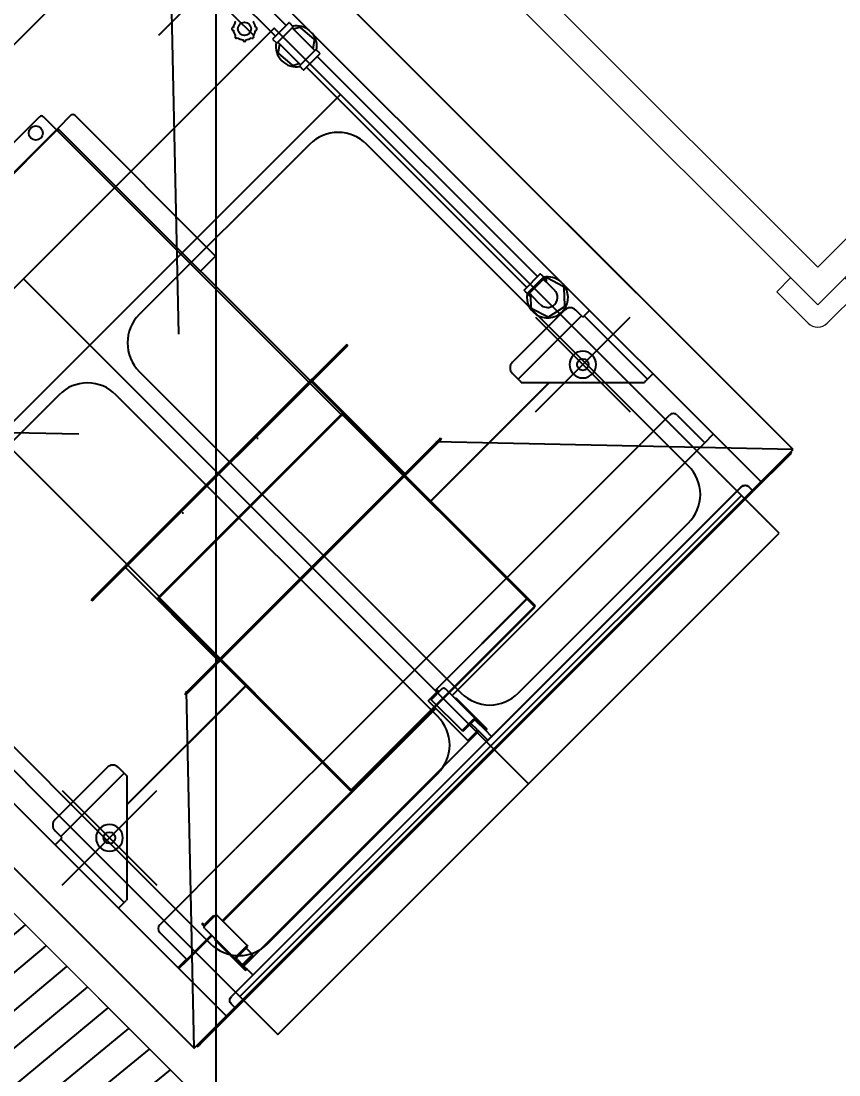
# Model space of a CAD drawing. Header units: millimetres. Extents: x 396580293 to 396624419, y 2853145456 to 2853176656.
# Drawn here: x 396594504 to 396595420, y 2853160069 to 2853161249 of the extents above; entities that cross this region are included whole.
import ezdxf

# ---------------------------------------------------------------- set-up
doc = ezdxf.new("R2010")
doc.units = ezdxf.units.MM
doc.header["$LTSCALE"] = 800
doc.header["$MEASUREMENT"] = 0
doc.linetypes.add('Grid$0$CENTER', pattern=[2, 1.25, -0.25, 0.25, -0.25])
doc.linetypes.add('STRICHPUNKT', pattern=[1, 0.5, -0.25, 0, -0.25])
for name, color, linetype, lineweight in [('17_A-FIXT_KIT_Pen_No__20', 1, 'Continuous', 0), ('260G', 2, 'Continuous', 25), ('410AB', 90, 'Continuous', 25), ('45_A-WALL_CLAD_Pen_No__100', 2, 'Continuous', 13), ('610', 4, 'STRICHPUNKT', 25)]:
    doc.layers.add(name, color=color, linetype=linetype, lineweight=lineweight)
for name, color, linetype in [('A-XREF', 7, 'Continuous'), ('BK FAB', 130, 'Continuous'), ('DIM', 55, 'Continuous'), ('FLOORING', 61, 'Continuous'), ('Grid$0$A-Grid lines', 9, 'Grid$0$CENTER')]:
    doc.layers.add(name, color=color, linetype=linetype)
doc.styles.add('ARIAL', font='arial.ttf')
doc.dimstyles.new('dim-50', dxfattribs={"dimscale": 50, "dimtxt": 2, "dimasz": 2, "dimexe": 1, "dimexo": 1, "dimgap": 1, "dimtad": 1, "dimdec": 0, "dimrnd": 5, "dimdsep": 46, "dimtxsty": 'ARIAL', "dimcen": 1, "dimdle": 1, "dimclrd": 1, "dimclre": 1, "dimclrt": 3, "dimadec": 0, "dimazin": 0, "dimtfac": 0.1, "dimtdec": 0, "dimtix": 1, "dimtmove": 1, "dimatfit": 3, "dimfxl": 1, "dimtvp": 1.5, "dimfrac": 2, "dimtolj": 1, "dimtzin": 0, "dimarcsym": 0})

# ---------------------------------------------------------------- blocks, each defined once
blk = doc.blocks.new('*D35')
at = {"layer": 'Defpoints', "color": 0, "transparency": 16777216}
for p in [(396596479.7109259, 2853164763.487658), (396596365.0799956, 2853163678.118589), (396596479.7109259, 2853163563.487659), (396596479.7109259, 2853163563.487659), (396590053.2577437, 2853157137.034474)]:
    blk.add_point(p, dxfattribs=at)
at = {"layer": 'DIM', "color": 1, "lineweight": -2, "transparency": 16777216}
blk.add_arc((396596479.7109259, 2853163563.487659), 162.1126163420246, 125.9289879321951, 189.0710120789823, dxfattribs=at)
at = {"layer": 'DIM', "color": 1, "transparency": 16777216}
for points in [[(396596379.4456835, 2853163710.611649), (396596389.7266023, 2853163678.903388), (396596479.710926, 2853163725.600275)], [(396596334.471156, 2853163545.50494), (396596304.7803221, 2853163530.353521), (396596365.0799957, 2853163448.856728)]]:
    blk.add_solid(points, dxfattribs=at)
at = {"layer": 'DIM', "color": 3, "transparency": 16777216, "insert": (396596236.5421175, 2853163664.211477), "char_height": 100, "attachment_point": 5, "rotation": 67.50000000425132, "style": 'ARIAL'}
blk.add_mtext('\\A1;135°', dxfattribs=at)
blk = doc.blocks.new('A$C285064C4')
at = {"layer": '410AB'}
for p, q in [((74.99999557541378, -4.06401777582e-05, 10027229803.09848), (74.99999557541378, 149.9999593598222, 10027229803.09848)), ((-4.4245862227e-06, 74.99995935982224, 10027229803.09848), (149.9999955754138, 74.99995935982224, 10027229803.09848))]:
    blk.add_line(p, q, dxfattribs=at)
blk.add_circle((74.99999557541378, 74.99995935982224, 10027229803.09848), 15, dxfattribs=at)

msp = doc.modelspace()

# ---------------------------------------------------------------- hatches: boundary and pattern name
at = {"layer": 'FLOORING'}
h = msp.add_hatch(dxfattribs=at)
h.set_pattern_fill('ANSI31', color=251, scale=250)
h.set_pattern_definition([(45, (0, 0), (-22.09708691207961, 22.09708691207961), [])])
h.paths.add_polyline_path([(396593972.4695406, 2853160773.403561), (396594922.36818, 2853159823.504922), (396594922.3681804, 2853159423.504921), (396594666.282554, 2853159167.419295), (396593516.3839203, 2853160317.317929)])

# ---------------------------------------------------------------- linework, layer by layer
at = {"layer": '17_A-FIXT_KIT_Pen_No__20', "linetype": 'Continuous', "flags": 128}
for points in [[(396595841.821091, 2853161376.929573), (396595232.9994286, 2853161985.751235), (396594787.5201648, 2853161540.271969), (396595396.3418263, 2853160931.450308)], [(396595232.9994291, 2853161943.324638), (396594829.9467609, 2853161540.27197), (396595396.3418263, 2853160973.876906), (396595799.3944948, 2853161376.929573)]]:
    msp.add_lwpolyline(points, close=True, dxfattribs=at)
msp.add_lwpolyline([(396595365.9360984, 2853160961.856035), (396595350.37968, 2853160946.299619), (396595385.7351778, 2853160910.944121, 0.4142135623742317), (396595406.9484752, 2853160910.94412), (396595442.303973, 2853160946.299618), (396595426.7475546, 2853160961.856037)], format="xyb", dxfattribs=at)
at = {"layer": '260G'}
for p, q in [((396594581.0842195, 2853160886.407026), (396594861.81108, 2853161167.122948)), ((396594300.357358, 2853160605.691102), (396594581.0842195, 2853160886.407026)), ((396595030.0882769, 2853160437.385472), (396595310.8151384, 2853160718.101396)), ((396594749.3614164, 2853160156.66955), (396595030.0882769, 2853160437.385472))]:
    msp.add_line(p, q, dxfattribs=at)
for points in [[(396595353.2407188, 2853160675.674161), (396594787.5663147, 2853161241.370607), (396594506.8394537, 2853160960.654684), (396595072.5138574, 2853160394.958239)], [(396595072.5138574, 2853160394.958239), (396594506.8394537, 2853160960.654684), (396594226.1125927, 2853160679.938761), (396594791.7869964, 2853160114.242315)]]:
    msp.add_lwpolyline(points, close=True, dxfattribs=at)
for points in [[(396594827.5153198, 2853161111.615735), (396594636.5927696, 2853160920.700624, 0.4142135623730951), (396594636.5915294, 2853160857.061013), (396594997.2089624, 2853160496.429529, 0.4142135623730951), (396595060.8485727, 2853160496.428289), (396595251.771123, 2853160687.343401, 0.4142135623730951), (396595251.7723627, 2853160750.983011), (396594891.1549306, 2853161111.614495, 0.4142135623730951)], [(396594546.7884588, 2853160830.899811), (396594355.8659086, 2853160639.984701, 0.4142135623730951), (396594355.8646684, 2853160576.34509), (396594716.482101, 2853160215.713606, 0.4142135623730951), (396594780.1217117, 2853160215.712366), (396594971.044262, 2853160406.627477, 0.4142135623730951), (396594971.0455017, 2853160470.267088), (396594610.4280686, 2853160830.898572, 0.4142135623730951)]]:
    msp.add_lwpolyline(points, format="xyb", close=True, dxfattribs=at)
at = {"layer": '45_A-WALL_CLAD_Pen_No__100'}
msp.add_line((396594922.36818, 2853159823.504922), (396593972.4695408, 2853160773.403561), dxfattribs=at)
msp.add_lwpolyline([(396593972.4695406, 2853160773.403561), (396594922.36818, 2853159823.504922), (396594922.3681804, 2853159423.504921), (396594666.282554, 2853159167.419295), (396593516.3839203, 2853160317.317929)], close=True, dxfattribs=at)
at = {"layer": '610'}
for p, q in [((396594698.0703211, 2853160098.710993), (396594668.6061979, 2853161469.556664)), ((396595368.7474247, 2853160769.415452), (396593997.9236398, 2853160798.857659))]:
    msp.add_line(p, q, dxfattribs=at)
at = {"layer": 'A-XREF'}
msp.add_lwpolyline([(396595368.7501516, 2853160769.412725), (396594668.6061979, 2853161469.556664), (396593997.9263673, 2853160798.854931), (396594698.0703216, 2853160098.710993)], close=True, dxfattribs=at)
at = {"layer": 'BK FAB'}
for p, q in [((396595368.7501516, 2853160769.412725), (396594668.6061979, 2853161469.556664)), ((396594633.4983463, 2853161432.539624), (396595331.7441697, 2853160734.293816)), ((396594070.935142, 2853160797.971049), (396594669.4900823, 2853161396.54789)), ((396594706.6459336, 2853161339.115001), (396594801.2214665, 2853161244.539469)), ((396594694.5225883, 2853161326.991655), (396594789.0981212, 2853161232.416124)), ((396594743.3815341, 2853161249.44167), (396594744.4498238, 2853161248.37338)), ((396594764.2178593, 2853161248.37338), (396594765.2861486, 2853161249.441671)), ((396594741.9338613, 2853161242.299311), (396594740.4230723, 2853161242.299311)), ((396594740.4230723, 2853161239.143047), (396594741.9338622, 2853161239.143047)), ((396594768.2446108, 2853161242.299312), (396594766.7338209, 2853161242.299311)), ((396594766.7338209, 2853161239.143047), (396594768.2446108, 2853161239.143047)), ((396594803.9986286, 2853161247.316632), (396594786.3209591, 2853161229.638962)), ((396594790.9171534, 2853161225.042768), (396594808.5948229, 2853161242.720437)), ((396594804.7057352, 2853161247.316631), (396594808.5948229, 2853161243.427544)), ((396594807.8877158, 2853161242.013331), (396594833.3435607, 2853161216.557487)), ((396594815.4916048, 2853161242.326472), (396594809.6224317, 2853161240.278615)), ((396594832.3239331, 2853161229.135336), (396594817.4564066, 2853161241.952902)), ((396594744.4498238, 2853161233.068977), (396594743.3815341, 2853161232.000688)), ((396594745.6133504, 2853161229.768872), (396594746.6816397, 2853161230.837161)), ((396594752.7557092, 2853161228.321199), (396594752.7557096, 2853161226.81041)), ((396594755.911974, 2853161226.81041), (396594755.911974, 2853161228.321199)), ((396594761.9860434, 2853161230.837162), (396594763.0543332, 2853161229.768872)), ((396594765.286149, 2853161232.000688), (396594764.2178598, 2853161233.068977)), ((396594786.3209596, 2853161228.931855), (396594790.2100463, 2853161225.042768)), ((396594791.6242604, 2853161225.749874), (396594817.0801043, 2853161200.294031)), ((396594831.3327274, 2853161218.56832), (396594832.9828124, 2853161227.246983)), ((396594793.6350932, 2853161223.739042), (396594791.9850078, 2853161215.060378)), ((396594834.0506668, 2853161217.264594), (396594816.3729978, 2853161199.586924)), ((396594838.6468611, 2853161213.375506), (396594834.7577739, 2853161217.264594)), ((396594792.6438875, 2853161213.172025), (396594807.5114141, 2853161200.35446)), ((396594809.4762159, 2853161199.980889), (396594815.3453884, 2853161202.028746)), ((396594820.969192, 2853161194.99073), (396594838.6468611, 2853161212.6684)), ((396594835.8696995, 2853161209.891238), (396595082.579258, 2853160963.181684)), ((396594820.262085, 2853161194.99073), (396594816.3729978, 2853161198.879817)), ((396594823.7463536, 2853161197.767892), (396595070.4559121, 2853160951.058339)), ((396594546.1114635, 2853161129.969248), (396594560.0768223, 2853161143.934607)), ((396594722.0042767, 2853160986.249797), (396594564.3194633, 2853161143.934607)), ((396594524.8982601, 2853161142.343616), (396594325.1405969, 2853160942.585949)), ((396594543.1062598, 2853161128.378257), (396594529.1409006, 2853161142.343616)), ((396594339.8130627, 2853160923.670842), (396594543.8133664, 2853161127.671151)), ((396594340.2790532, 2853160923.204852), (396594544.279357, 2853161127.205161)), ((396594543.8133664, 2853161127.671151), (396594543.1062598, 2853161128.378257)), ((396594544.1669202, 2853161128.024705), (396594543.8133664, 2853161127.671151)), ((396594543.8133664, 2853161127.671151), (396594544.279357, 2853161127.205161)), ((396594544.1669202, 2853161128.024705), (396594544.6610398, 2853161127.530585)), ((396594862.7892389, 2853160808.695286), (396594544.279357, 2853161127.205161)), ((396594545.4043569, 2853161129.262141), (396594544.5204735, 2853161128.378257)), ((396594544.5204735, 2853161128.378257), (396594545.1036816, 2853161127.795049)), ((396594545.4043569, 2853161129.262141), (396594546.1114635, 2853161129.969248)), ((396594546.995347, 2853161127.671151), (396594545.4043569, 2853161129.262141)), ((396594866.6302295, 2853160808.036276), (396594546.995347, 2853161127.671151)), ((396594705.2104912, 2853160969.456011), (396594722.0042767, 2853160986.249797)), ((396595085.1442876, 2853160965.746715), (396595067.8908825, 2853160948.493309)), ((396595086.204948, 2853160965.746713), (396595092.3214217, 2853160959.63024)), ((396595089.3619781, 2853160962.539783), (396595071.0978136, 2853160944.275618)), ((396595089.3619781, 2853160962.539783), (396595091.6600747, 2853160960.241686)), ((396595091.74265, 2853160961.214334), (396595091.1296353, 2853160960.822027)), ((396595092.1179252, 2853160957.429574), (396595101.2174172, 2853160948.330082)), ((396595092.1677785, 2853160958.415937), (396595092.3214217, 2853160958.56958)), ((396595111.1710954, 2853160952.277398), (396595093.7405629, 2853160961.305679)), ((396595067.8908825, 2853160947.432649), (396595074.0073562, 2853160941.316175)), ((396595113.1457048, 2853160930.983402), (396595112.2491589, 2853160950.592826)), ((396595074.6432953, 2853160941.103978), (396595075.185359, 2853160929.24785)), ((396595075.0680165, 2853160941.316175), (396595075.2216597, 2853160941.469818)), ((396595085.3075147, 2853160932.42018), (396595076.2080226, 2853160941.519671)), ((396594658.7889352, 2853160604.694977), (396594340.2790532, 2853160923.204852)), ((396595112.7281714, 2853160925.561935), (396595054.4558411, 2853160867.289604)), ((396595131.8200541, 2853160919.197974), (396595060.8198028, 2853160848.197721)), ((396595076.263422, 2853160927.563278), (396595093.6939554, 2853160918.534998)), ((396595095.6918683, 2853160918.626342), (396595112.2258553, 2853160929.207486)), ((396595131.1129474, 2853160919.905081), (396595125.4560933, 2853160925.561935)), ((396595131.8200541, 2853160919.197974), (396595131.1129474, 2853160919.905081)), ((396595133.2342677, 2853160917.783761), (396595131.8200541, 2853160919.197974)), ((396595133.3342676, 2853160917.783761), (396595134.7484813, 2853160919.197974)), ((396595135.4555883, 2853160919.905081), (396595134.7484813, 2853160919.197974)), ((396595205.7487345, 2853160848.197722), (396595134.7484813, 2853160919.197974)), ((396595140.7942443, 2853160925.243737), (396595135.4555883, 2853160919.905081)), ((396594869.0316677, 2853160887.193036), (396594618.9434672, 2853160637.115822)), ((396594620.0041275, 2853160636.055162), (396594870.0923281, 2853160886.132375)), ((396594869.0316677, 2853160887.193036), (396594866.9605999, 2853160885.121968)), ((396594868.0212603, 2853160884.061308), (396594866.9605999, 2853160885.121968)), ((396594868.0212603, 2853160884.061308), (396594870.0923281, 2853160886.132375)), ((396594869.0316677, 2853160887.193036), (396594870.0923281, 2853160886.132375)), ((396594830.368393, 2853160848.540752), (396594582.7429857, 2853160600.926235)), ((396594583.8036456, 2853160599.865575), (396594831.4290528, 2853160847.480092)), ((396594830.368393, 2853160848.540752), (396594830.0148392, 2853160848.187199)), ((396594831.4290528, 2853160847.480092), (396594830.368393, 2853160848.540752)), ((396594831.0754995, 2853160847.126538), (396594831.4290528, 2853160847.480092)), ((396595054.4558411, 2853160854.561681), (396595060.1126957, 2853160848.904828)), ((396595060.1126957, 2853160848.904828), (396595060.8198028, 2853160848.197721)), ((396595060.8198028, 2853160848.197721), (396595062.9411225, 2853160846.076401)), ((396595205.7487345, 2853160848.197722), (396595203.6274142, 2853160846.076402)), ((396595205.7487345, 2853160848.197722), (396595206.4558416, 2853160848.904829)), ((396595206.4558416, 2853160848.904829), (396595211.7944975, 2853160854.243485)), ((396594831.0754995, 2853160845.712325), (396594933.6059837, 2853160743.181843)), ((396594962.8802047, 2853160711.786302), (396595095.7451921, 2853160844.662187)), ((396595095.8866129, 2853160844.662187), (396594962.9509158, 2853160711.715591)), ((396595064.3553367, 2853160844.662187), (396595062.9411225, 2853160846.076401)), ((396595064.3553367, 2853160844.662187), (396595202.2132006, 2853160844.662188)), ((396595203.6274142, 2853160846.076402), (396595202.2132006, 2853160844.662188)), ((396594733.18923, 2853160135.716975), (396594034.9434066, 2853160833.962784)), ((396594658.7889352, 2853160604.694977), (396594862.7892389, 2853160808.695286)), ((396594863.4142389, 2853160808.070285), (396594659.4139352, 2853160604.069977)), ((396594863.4142389, 2853160808.070285), (396594862.7892389, 2853160808.695286)), ((396595079.0789461, 2853160593.466244), (396594864.536684, 2853160808.008501)), ((396594865.746346, 2853160807.152392), (396594866.0121932, 2853160807.418239)), ((396595079.1639166, 2853160593.734826), (396594865.746346, 2853160807.152392)), ((396594866.0121932, 2853160807.418239), (396594866.6302295, 2853160808.036276)), ((396594866.6302295, 2853160808.036276), (396595080.0478001, 2853160594.618709)), ((396595199.5210385, 2853160777.067937), (396595230.4569602, 2853160808.003859)), ((396595238.9422417, 2853160808.003859), (396595269.3217006, 2853160777.624401)), ((396594974.0370259, 2853160782.18768), (396594723.9488254, 2853160532.110467)), ((396594725.0094857, 2853160531.049806), (396594975.0976863, 2853160781.12702)), ((396594974.0370259, 2853160782.18768), (396594971.9659581, 2853160780.116612)), ((396594973.0266185, 2853160779.055952), (396594971.9659581, 2853160780.116612)), ((396594973.0266185, 2853160779.055952), (396594975.0976863, 2853160781.12702)), ((396594974.0370259, 2853160782.18768), (396594975.0976863, 2853160781.12702)), ((396594987.0058374, 2853160493.901285), (396595270.0253234, 2853160776.920778)), ((396595030.1689663, 2853160607.715861), (396595199.1674852, 2853160776.714383)), ((396595270.0253234, 2853160776.920778), (396595269.3217006, 2853160777.624401)), ((396595269.8895898, 2853160777.070654), (396595279.4284601, 2853160786.609524)), ((396595270.0330954, 2853160776.927147), (396595269.8895898, 2853160777.070654)), ((396595270.0253234, 2853160776.920778), (396595270.0260244, 2853160776.920077)), ((396595270.0260244, 2853160776.920077), (396595270.0330954, 2853160776.927147)), ((396595332.6877065, 2853160733.350279), (396595368.7501516, 2853160769.412725)), ((396595366.2752781, 2853160766.937852), (396595366.9243932, 2853160766.288736)), ((396595363.1023936, 2853160761.625455), (396595324.2185922, 2853160722.741652)), ((396594935.3737507, 2853160743.535396), (396594687.7483439, 2853160495.92088)), ((396594688.8090039, 2853160494.860219), (396594936.434411, 2853160742.474736)), ((396594935.3737507, 2853160743.535396), (396594935.0201974, 2853160743.181843)), ((396594936.434411, 2853160742.474736), (396594935.3737507, 2853160743.535396)), ((396594936.0808577, 2853160742.121183), (396594936.434411, 2853160742.474736)), ((396595331.8081817, 2853160734.229803), (396595331.7441697, 2853160734.293816)), ((396595331.8081817, 2853160734.229803), (396595332.6877065, 2853160733.350279)), ((396595310.7341504, 2853160727.726671), (396594739.7563743, 2853160156.726995)), ((396595310.821784, 2853160727.639037), (396594739.8440084, 2853160156.639361)), ((396594744.5985627, 2853160143.399526), (396595324.0616197, 2853160722.884483)), ((396595310.821784, 2853160727.639037), (396595310.7341504, 2853160727.726671)), ((396595319.1985278, 2853160727.747575), (396595319.2861615, 2853160727.659941)), ((396595319.2861615, 2853160727.659941), (396595322.6283698, 2853160724.317732)), ((396595322.6283698, 2853160724.317732), (396595324.0616197, 2853160722.884483)), ((396595323.1806221, 2853160723.779623), (396595323.1735511, 2853160723.772551)), ((396595323.3390636, 2853160723.621181), (396595323.1806221, 2853160723.779623)), ((396595324.2185922, 2853160722.741652), (396595323.3390636, 2853160723.621181)), ((396595324.0530796, 2853160722.893023), (396595324.0601506, 2853160722.900094)), ((396594960.2285542, 2853160712.670186), (396594960.0517778, 2853160712.493409)), ((396594961.8195448, 2853160710.725642), (396594961.9963212, 2853160710.902418)), ((396594962.0670323, 2853160710.831708), (396594961.8902555, 2853160710.654931)), ((396594963.6580224, 2853160708.887164), (396594963.8347993, 2853160709.063941)), ((396595083.566472, 2853160661.091479), (396594841.3829703, 2853160418.918965)), ((396594914.2143994, 2853160491.739404), (396595083.2129183, 2853160660.737926)), ((396594619.2970209, 2853160637.469376), (396594618.9434672, 2853160637.115822)), ((396594618.9434672, 2853160637.115822), (396594620.0041275, 2853160636.055162)), ((396594620.0041275, 2853160636.055162), (396594620.3576813, 2853160636.408715)), ((396594724.3023791, 2853160533.878233), (396594621.7718945, 2853160636.408716)), ((396595048.5652547, 2853160626.101254), (396594860.4633408, 2853160438.010231)), ((396595047.5045948, 2853160625.040594), (396595047.6813712, 2853160625.217371)), ((396594584.8140536, 2853160602.997303), (396594582.7429857, 2853160600.926235)), ((396594583.8036456, 2853160599.865575), (396594582.7429857, 2853160600.926235)), ((396594583.8036456, 2853160599.865575), (396594585.8747134, 2853160601.936643)), ((396594584.8140536, 2853160602.997303), (396594585.8747134, 2853160601.936643)), ((396594659.2068286, 2853160602.86287), (396594658.3229451, 2853160601.978986)), ((396594658.3229451, 2853160601.978986), (396594659.4479451, 2853160600.853986)), ((396594659.052886, 2853160603.370366), (396594874.0179815, 2853160388.405275)), ((396594659.2068286, 2853160602.86287), (396594660.3318286, 2853160601.73787)), ((396594659.4479451, 2853160600.853986), (396594660.3318286, 2853160601.73787)), ((396594659.4479451, 2853160600.853986), (396594872.8655152, 2853160387.436421)), ((396594660.3318286, 2853160601.73787), (396594873.7493987, 2853160388.320304)), ((396594860.8168945, 2853160438.363785), (396595029.815413, 2853160607.362307)), ((396595071.487915, 2853160603.178594), (396594968.5216565, 2853160500.223229)), ((396595071.5755487, 2853160603.090961), (396594968.6092901, 2853160500.135596)), ((396595070.4272552, 2853160602.117934), (396595070.6040316, 2853160602.294711)), ((396595070.5148888, 2853160602.0303), (396595070.6916652, 2853160602.207078)), ((396594874.0179815, 2853160388.405275), (396595079.0789461, 2853160593.466244)), ((396594874.6429815, 2853160387.780274), (396595079.7039461, 2853160592.841243)), ((396595079.7039461, 2853160592.841243), (396595079.0789461, 2853160593.466244)), ((396595079.1639166, 2853160593.734826), (396595080.0478001, 2853160594.618709)), ((396594724.3023791, 2853160532.464019), (396594723.9488254, 2853160532.110467)), ((396594723.9488254, 2853160532.110467), (396594725.0094857, 2853160531.049806)), ((396594725.0094857, 2853160531.049806), (396594725.363039, 2853160531.403359)), ((396594754.9908138, 2853160507.43244), (396594754.8140368, 2853160507.255664)), ((396594756.5818038, 2853160505.487897), (396594756.7585807, 2853160505.664673)), ((396594756.8292913, 2853160505.593962), (396594756.6525144, 2853160505.417186)), ((396594623.139051, 2853160372.034149), (396594755.6979203, 2853160504.604013)), ((396594755.768631, 2853160504.533302), (396594623.139051, 2853160371.892727)), ((396594689.8194117, 2853160497.991947), (396594687.7483439, 2853160495.92088)), ((396594688.8090039, 2853160494.860219), (396594687.7483439, 2853160495.92088)), ((396594688.8090039, 2853160494.860219), (396594690.8800717, 2853160496.931288)), ((396594689.8194117, 2853160497.991947), (396594690.8800717, 2853160496.931288)), ((396594758.4202814, 2853160503.649418), (396594758.5970583, 2853160503.826196)), ((396594960.0098581, 2853160488.016799), (396594969.7325764, 2853160497.739517)), ((396594963.3696885, 2853160489.253163), (396594975.9208341, 2853160501.804308)), ((396594968.6092901, 2853160500.135596), (396594968.5216565, 2853160500.223229)), ((396594970.5011416, 2853160498.243744), (396594968.6092901, 2853160500.135596)), ((396594968.6870112, 2853160500.199296), (396594969.5708947, 2853160501.083179)), ((396594968.6870112, 2853160500.199296), (396594970.4389825, 2853160498.447325)), ((396594969.5708947, 2853160501.083179), (396594971.322866, 2853160499.331208)), ((396594970.4389825, 2853160498.447325), (396594970.6046372, 2853160498.28167)), ((396594972.3853002, 2853160498.268774), (396594971.322866, 2853160499.331208)), ((396595013.7978735, 2853160467.10925), (396594979.094976, 2853160501.812148)), ((396594744.8623271, 2853160322.387328), (396594913.860846, 2853160491.385851)), ((396594960.0098581, 2853160488.016799), (396595003.6373606, 2853160444.389298)), ((396594998.0725866, 2853160454.550265), (396594963.3696885, 2853160489.253163)), ((396594991.4182282, 2853160490.91725), (396594991.3796, 2853160490.878622)), ((396594991.4118581, 2853160490.909478), (396594991.4189296, 2853160490.916549)), ((396595026.1147566, 2853160456.206581), (396594991.4118581, 2853160490.909478)), ((396594991.4189296, 2853160490.916549), (396594991.4182282, 2853160490.91725)), ((396594729.4641738, 2853160241.61896), (396594967.9249892, 2853160480.101668)), ((396594730.2379031, 2853160240.84523), (396594968.698719, 2853160479.327939)), ((396594998.0725866, 2853160454.550265), (396595010.6237321, 2853160467.101411)), ((396595011.5032606, 2853160466.221882), (396594998.9521151, 2853160453.670737)), ((396595014.9517698, 2853160455.702306), (396595007.9677267, 2853160462.686348)), ((396595012.91399, 2853160466.225367), (396595023.8201432, 2853160455.319214)), ((396595024.7040267, 2853160456.203097), (396595013.7978735, 2853160467.10925)), ((396595015.7561569, 2853160452.98873), (396594754.6325698, 2853160191.84325)), ((396595015.843791, 2853160452.901097), (396594754.7202029, 2853160191.755615)), ((396594998.9521151, 2853160453.670737), (396594998.0725866, 2853160454.550265)), ((396595004.5168891, 2853160443.50977), (396595014.2396073, 2853160453.232488)), ((396595014.0678863, 2853160454.818422), (396595014.9517698, 2853160455.702306)), ((396595014.0678863, 2853160454.818422), (396595015.8198566, 2853160453.066452)), ((396595014.2396073, 2853160453.232488), (396595015.119761, 2853160452.352334)), ((396595014.9517698, 2853160455.702306), (396595016.7037401, 2853160453.950335)), ((396595015.7561569, 2853160452.98873), (396595015.843791, 2853160452.901097)), ((396595015.8198566, 2853160453.066452), (396595016.7037401, 2853160453.950335)), ((396595016.7037401, 2853160453.950335), (396595026.3785538, 2853160444.275522)), ((396595024.5244675, 2853160454.614889), (396595026.1225291, 2853160456.212951)), ((396595031.0734215, 2853160448.065936), (396595024.5244675, 2853160454.614889)), ((396595026.1218276, 2853160456.213652), (396595026.1147566, 2853160456.206581)), ((396595026.1225291, 2853160456.212951), (396595026.1218276, 2853160456.213652)), ((396595003.6373606, 2853160444.389298), (396595004.5168891, 2853160443.50977)), ((396594600.5116339, 2853160413.323499), (396594542.2393041, 2853160355.051168)), ((396594618.8964105, 2853160407.666645), (396594613.2395558, 2853160413.323499)), ((396594842.2668538, 2853160419.802848), (396594842.4436307, 2853160419.979625)), ((396594619.603517, 2853160406.959538), (396594548.6032653, 2853160335.959284)), ((396594619.603517, 2853160406.959538), (396594618.8964105, 2853160407.666645)), ((396594619.603517, 2853160406.959538), (396594621.7248373, 2853160404.838218)), ((396594621.7248373, 2853160404.838218), (396594623.139051, 2853160403.424004)), ((396594623.1390524, 2853160265.56614), (396594623.139051, 2853160403.424004)), ((396594865.1895142, 2853160396.88019), (396594865.3662906, 2853160397.056966)), ((396594865.2771473, 2853160396.792556), (396594865.4539242, 2853160396.969332)), ((396594872.8655152, 2853160387.436421), (396594873.7493987, 2853160388.320304)), ((396594874.6429815, 2853160387.780274), (396594874.0179815, 2853160388.405275)), ((396594542.2393036, 2853160342.323246), (396594547.8961582, 2853160336.666391)), ((396594547.8961582, 2853160332.323751), (396594542.2393041, 2853160326.666897)), ((396594547.8961582, 2853160336.666391), (396594548.6032653, 2853160335.959284)), ((396594548.6032653, 2853160333.030858), (396594547.8961582, 2853160332.323751)), ((396594550.017479, 2853160334.545071), (396594548.6032653, 2853160335.959284)), ((396594550.0174785, 2853160334.445071), (396594548.6032653, 2853160333.030858)), ((396594548.6032653, 2853160333.030858), (396594619.6035185, 2853160262.030606)), ((396594659.4791846, 2853160237.004182), (396594744.5087738, 2853160322.033774)), ((396594613.2395577, 2853160255.666645), (396594618.8964119, 2853160261.323499)), ((396594618.8964119, 2853160261.323499), (396594619.6035185, 2853160262.030606)), ((396594619.6035185, 2853160262.030606), (396594621.7248387, 2853160264.151926)), ((396594623.1390524, 2853160265.56614), (396594621.7248387, 2853160264.151926)), ((396594709.8817811, 2853160237.866829), (396594719.6044993, 2853160247.589547)), ((396594722.6107759, 2853160248.472357), (396594710.0596309, 2853160235.921212)), ((396594720.6662326, 2853160246.527814), (396594719.6044993, 2853160247.589547)), ((396594722.6107759, 2853160248.472357), (396594757.313674, 2853160213.76946)), ((396594707.4220028, 2853160238.912393), (396594706.5381193, 2853160238.02851)), ((396594708.2900896, 2853160236.27654), (396594706.5381193, 2853160238.02851)), ((396594709.1739731, 2853160237.160423), (396594707.4220028, 2853160238.912393)), ((396594708.2900896, 2853160236.27654), (396594709.5174785, 2853160235.04915)), ((396594709.3396287, 2853160236.994768), (396594709.1739731, 2853160237.160423)), ((396594689.8586435, 2853160198.139443), (396594659.4791846, 2853160228.518902)), ((396594689.8586435, 2853160198.139443), (396594717.2590308, 2853160225.539831)), ((396594690.5622664, 2853160197.435821), (396594717.9626537, 2853160224.836209)), ((396594710.0517921, 2853160232.747071), (396594744.7546902, 2853160198.044173)), ((396594720.9853177, 2853160220.462446), (396594720.9466891, 2853160220.423817)), ((396594720.9466891, 2853160220.423817), (396594720.9473901, 2853160220.423117)), ((396594720.9473901, 2853160220.423117), (396594720.9544611, 2853160220.430188)), ((396594720.9544611, 2853160220.430188), (396594755.6573591, 2853160185.72729)), ((396594757.313674, 2853160213.76946), (396594744.7625289, 2853160201.218314)), ((396594745.6420579, 2853160200.338786), (396594758.1932025, 2853160212.889931)), ((396594763.2320008, 2853160203.962046), (396594756.2486591, 2853160210.945388)), ((396594758.1932025, 2853160212.889931), (396594757.313674, 2853160213.76946)), ((396594689.4768057, 2853160198.521282), (396594679.9308639, 2853160188.975339)), ((396594690.5622664, 2853160197.435821), (396594689.8586435, 2853160198.139443)), ((396594744.7546902, 2853160198.044173), (396594755.6608434, 2853160187.13802)), ((396594746.5181022, 2853160198.048528), (396594745.6385737, 2853160198.928057)), ((396594746.5181022, 2853160198.048528), (396594751.9189939, 2853160192.647636)), ((396594763.2320008, 2853160203.962046), (396594753.5092831, 2853160194.239327)), ((396594754.3888116, 2853160193.359799), (396594764.1115299, 2853160203.082517)), ((396594764.1115299, 2853160203.082517), (396594763.2320008, 2853160203.962046)), ((396594680.8735199, 2853160188.032683), (396594690.4123903, 2853160197.571554)), ((396594690.4123903, 2853160197.571554), (396594690.5558963, 2853160197.428049)), ((396594690.5558963, 2853160197.428049), (396594690.5629673, 2853160197.43512)), ((396594690.5629673, 2853160197.43512), (396594690.5622664, 2853160197.435821)), ((396594751.9189939, 2853160192.647636), (396594752.8028774, 2853160193.53152)), ((396594753.6709647, 2853160190.895666), (396594751.9189939, 2853160192.647636)), ((396594754.5548482, 2853160191.779549), (396594752.8028774, 2853160193.53152)), ((396594754.5548482, 2853160191.779549), (396594753.6709647, 2853160190.895666)), ((396594763.345778, 2853160181.220852), (396594753.6709647, 2853160190.895666)), ((396594755.2689653, 2853160192.479645), (396594754.3888116, 2853160193.359799)), ((396594754.6325698, 2853160191.84325), (396594754.7202029, 2853160191.755615)), ((396594755.65099, 2853160185.719518), (396594757.2490506, 2853160187.317579)), ((396594755.6573591, 2853160185.72729), (396594755.6502886, 2853160185.720219)), ((396594755.6502886, 2853160185.720219), (396594755.65099, 2853160185.719518)), ((396594763.345778, 2853160181.220852), (396594763.7980051, 2853160180.768626)), ((396594739.7563743, 2853160156.726995), (396594739.8440084, 2853160156.639361)), ((396594744.7413926, 2853160143.242553), (396594705.8575912, 2853160104.358751)), ((396594739.8231044, 2853160148.174984), (396594739.7354708, 2853160148.262617)), ((396594743.1653128, 2853160144.832775), (396594739.8231044, 2853160148.174984)), ((396594743.1653128, 2853160144.832775), (396594744.5985627, 2853160143.399526)), ((396594743.710494, 2853160144.287594), (396594743.703423, 2853160144.280523)), ((396594743.703423, 2853160144.280523), (396594743.8618641, 2853160144.122082)), ((396594743.8618641, 2853160144.122082), (396594744.7413926, 2853160143.242553)), ((396594744.5829515, 2853160143.400994), (396594744.5900225, 2853160143.408065)), ((396594698.0703211, 2853160098.710993), (396594734.1327667, 2853160134.773438)), ((396594733.18923, 2853160135.716975), (396594733.253242, 2853160135.652963)), ((396594734.1327667, 2853160134.773438), (396594733.253242, 2853160135.652963)), ((396594701.1943093, 2853160100.536751), (396594700.5451946, 2853160101.185866))]:
    msp.add_line(p, q, dxfattribs=at)
for centre, radius in [((396594754.3338413, 2853161240.72118), 7.400000000000033), ((396594520.6556201, 2853161123.95884), 7.950000000000001), ((396595133.2842684, 2853160864.662188), 6.499999999999999), ((396594603.1390514, 2853160334.495072), 6.500000000000012)]:
    msp.add_circle(centre, radius, dxfattribs=at)
for centre, radius, start, end in [((396594754.3338413, 2853161240.72118), 13.99999999999984, 173.5276437517704, 186.4723562482295), ((396594754.3338413, 2853161240.72118), 12.49999999999998, 142.2529897309533, 172.7470101315001), ((396594754.3338413, 2853161240.72118), 12.49999999999997, 187.2529898684998, 217.7470102690467), ((396594754.3338413, 2853161240.72118), 12.5, 7.252989868499852, 37.74701026904673), ((396594754.3338413, 2853161240.72118), 12.5, 322.2529897309533, 352.7470101315001), ((396594754.3338413, 2853161240.72118), 13.99999999999984, 353.5276437517704, 6.472356248229571), ((396594804.3521819, 2853161246.963078), 0.500000000000027, 44.99999034058014, 135.0000096594198), ((396594812.4839101, 2853161221.15368), 23.00000000000108, 50.05535270828544, 100.5826151799277), ((396594808.2412696, 2853161243.073991), 0.5000000000000269, 315.0000096594198, 44.99999034058014), ((396594816.1504845, 2853161240.438119), 2.000000000000097, 49.23477396519327, 109.2347667825058), ((396594754.3338413, 2853161240.72118), 13.9999999999999, 218.5276572701938, 231.4723534164789), ((396594754.3338413, 2853161240.72118), 12.49999999999998, 232.2529789294976, 262.7470236826058), ((396594754.3338413, 2853161240.72118), 13.99999999999983, 263.5276573251463, 276.4723426748666), ((396594754.3338413, 2853161240.72118), 12.50000000000002, 277.2529763173941, 307.7470210705024), ((396594754.3338413, 2853161240.72118), 13.9999999999999, 308.5276465835212, 321.4723427298062), ((396594786.6745129, 2853161229.285408), 0.5000000000000269, 135.0000096594198, 224.9999903405802), ((396594812.4839101, 2853161221.15368), 23.00000000000097, 169.4173982479681, 280.5826151799278), ((396594812.4839101, 2853161221.15368), 23.00000000000097, 349.4173982479682, 39.94465776471523), ((396594831.0180111, 2853161227.620553), 2.000000000000072, 349.2347662263898, 49.23477396519327), ((396594790.5636001, 2853161225.396321), 0.500000000000027, 224.9999903405802, 315.0000096594198), ((396594793.9498096, 2853161214.686808), 2.000000000000082, 169.2347662263898, 229.2347739651932), ((396594834.4042206, 2853161216.91104), 0.500000000000027, 44.99999034058014, 135.0000096594198), ((396594838.2933078, 2853161213.021953), 0.5000000000000269, 315.0000096594198, 44.99999034058014), ((396594808.8173366, 2853161201.869242), 2.000000000000103, 229.2347739651932, 289.2347667825058), ((396594816.7265511, 2853161199.233371), 0.5000000000000269, 135.0000096594198, 224.9999903405802), ((396594820.6156387, 2853161195.344283), 0.500000000000027, 224.9999903405802, 315.0000096594198), ((396594527.0195808, 2853161140.222296), 3.000000000000012, 44.99999034058014, 135.0000096594198), ((396594562.198143, 2853161141.813286), 2.999999999999974, 44.99999034058014, 135.0000096594198), ((396595085.6746178, 2853160965.216384), 0.7500000000000223, 44.99999034058014, 135.0000096594198), ((396595093.7172589, 2853160939.920338), 23.00000000000093, 169.2665248074243, 39.94465776471523), ((396595093.7172589, 2853160939.920338), 23.0000000000011, 50.05535270828544, 100.7334617711516), ((396595092.8207131, 2853160959.529763), 2.0000000000001, 62.61775485021562, 122.6177514662069), ((396595091.7910915, 2853160959.099911), 0.7500000000000224, 315.0000096594198, 44.99999034058014), ((396595068.4212127, 2853160947.962978), 0.7500000000000224, 135.0000096594198, 224.9999903405802), ((396595110.251246, 2853160950.501482), 2.000000000000049, 2.617747420368145, 62.61775485021562), ((396595074.5376864, 2853160941.846505), 0.7500000000000224, 224.9999903405802, 315.0000096594198), ((396595111.1477919, 2853160930.892057), 2.000000000000077, 302.6177514662069, 2.617747420368145), ((396595077.1832719, 2853160929.339195), 2.00000000000006, 182.6177474203681, 242.6177548502156), ((396595094.6138048, 2853160920.310913), 2.000000000000104, 242.6177548502156, 302.6177514662069), ((396595119.0921321, 2853160919.197974), 8.999999999999988, 44.99999034058014, 135.0000096594198), ((396595060.8198023, 2853160860.925643), 8.99999999999999, 135.0000096594198, 224.9999903405802), ((396594831.7826061, 2853160846.419432), 2.499999999999995, 135.0000096594198, 224.9999903405802), ((396594831.7826061, 2853160846.419432), 0.9999999999999962, 135.0000096594198, 224.9999903405802), ((396595234.6996007, 2853160803.761218), 5.999999999999826, 44.99999034058014, 135.0000096594198), ((396594934.3130908, 2853160743.888949), 2.499999999999995, 224.9999903405802, 315.0000096594198), ((396594934.3130908, 2853160743.888949), 0.9999999999999962, 224.9999903405802, 315.0000096594198), ((396594621.0647879, 2853160635.701609), 2.499999999999995, 44.99999034058014, 135.0000096594198), ((396594621.0647879, 2853160635.701609), 0.9999999999999962, 44.99999034058014, 135.0000096594198), ((396594723.5952721, 2853160533.171127), 0.9999999999999962, 315.0000096594198, 44.99999034058014), ((396594723.5952721, 2853160533.171127), 2.499999999999995, 315.0000096594198, 44.99999034058014), ((396594606.8755946, 2853160406.959538), 9.000000000000062, 44.99999034058014, 135.0000096594198), ((396594548.6032653, 2853160348.687207), 9.000000000000082, 135.0000096594198, 224.9999903405802), ((396594663.7218251, 2853160232.761542), 6.000000000000069, 135.0000096594198, 224.9999903405802)]:
    msp.add_arc(centre, radius, start, end, dxfattribs=at)
at = {"layer": 'BK FAB', "extrusion": (0, 0, -1)}
for centre, major_axis, ratio, start_param, end_param in [((396594545.4043569, 2853161126.080161), (1.590989342394196, 1.590991172945125), 0.7071067757075272, -1.570795927548035, 6.861021382e-07), ((396595314.9558873, 2853160723.504934), (4.242681392193868, 4.242599981658078), 0.9950729111821397, 4.712379502192209, 6.283175624680753), ((396595315.0435209, 2853160723.4173), (4.242596740684539, 4.242684633103309), 0.9950729111819899, -1.570786030223654, 1.03588571418e-05), ((396594659.9139352, 2853160603.569977), (1.590990423749635, 1.59099009158988), 0.707106775707651, 3.141592378487175, 4.71238889902918), ((396594971.3157277, 2853160496.156366), (1.590967343821762, 1.591012634966118), 0.9950730888064679, -1.570782173900663, -0.3356055262739228), ((396594977.5039849, 2853160500.221157), (1.590949206756196, 1.591031307534547), 0.9950728946196717, -1.570770662751397, 2.58389574674e-05), ((396594990.7082352, 2853160491.613101), (0.7071117604925512, 0.707101801845835), 0.9950729012484393, 1.570789309050275, 3.141585745875788), ((396595012.2068834, 2853160465.518259), (1.591006356349756, 1.590974158828415), 0.995072762170424, 4.712378688995812, 6.283175180895812), ((396595012.2068834, 2853160465.518259), (0.7071206394635602, 0.7070929226406041), 0.9950726032219652, 4.712368990751131, 6.283165720457532), ((396595014.9432302, 2853160452.528865), (0.7071481408889716, 0.7070654190887334), 0.9950729012153486, 4.712330764826493, 6.283126633485531), ((396595025.4111337, 2853160456.910204), (1.591008819368215, 1.59097169575683), 0.9950734146126199, 2.680532812563489, 3.141580971527204), ((396595025.4111337, 2853160456.910204), (0.7071903433829715, 0.7070232092118981), 0.9950729011117436, 1.570678716768071, 3.141473995788038), ((396594711.6427822, 2853160234.338061), (1.591000367077342, 1.59097994472834), 0.995072958165889, 3.141586249221483, 4.712382620515035), ((396594720.2508388, 2853160221.13381), (0.7070864672781021, 0.7071273683293386), 0.9950727393269742, 2.88418984273e-05, 1.5708250948663), ((396594755.0924344, 2853160192.656176), (1.590989579866133, 1.590989614498838), 0.9950733263661389, 4.251834727690383, 4.71238899911663), ((396594755.0924344, 2853160192.656176), (0.7070894992049014, 0.7071243365633116), 0.9950726971823725, 3.141617186580655, 4.712413524050913), ((396594754.9537363, 2853160186.430913), (0.7071160995785091, 0.7070973192585929), 0.9950730329077142, -1.31869612394e-05, 1.570783101700205), ((396594754.9537363, 2853160186.430913), (1.591037553171353, 1.590942816907539), 0.9950723824983624, -2.98558110099e-05, 0.4610188828943161), ((396594744.0657453, 2853160152.417624), (4.242638279720264, 4.242642889693017), 0.9950729349474938, 3.14159320981025, 4.712389531241411), ((396594743.9781113, 2853160152.505258), (4.242640538530301, 4.242640630884218), 0.9950729279230222, 3.141592674767561, 4.712389008482589)]:
    msp.add_ellipse(centre, major_axis=major_axis, ratio=ratio, start_param=start_param, end_param=end_param, dxfattribs=at)
at = {"layer": 'BK FAB', "extrusion": (0, 0, -0.9999999999999998)}
for centre, major_axis, ratio, start_param, end_param in [((396595362.6817522, 2853160762.046096), (4.242640782720624, 4.242640591518019), 0.0991461078325898, -1.344637119e-07, 1.570796323503268), ((396594659.9139352, 2853160603.569977), (0.7071069566942608, 0.7071066056789483), 0.7071067690848397, 3.141592034608915, 4.712388797334805), ((396594711.4649324, 2853160236.283677), (1.590995437461047, 1.59098488585999), 0.9950729733118961, 3.382883551305331, 4.712385688576001), ((396594746.3456807, 2853160199.635163), (1.590997504290927, 1.590982807546042), 0.9950729768980155, 3.141588057514999, 4.712384392301267), ((396594746.3456807, 2853160199.635163), (0.7071190867743395, 0.7070942723660291), 0.9950730748456248, 3.14157513640156, 4.712371509565384), ((396594705.4369502, 2853160104.779392), (4.242640496459967, 4.242640672954975), 0.0991460521449907, 1.570796299680141, 3.141592966154408)]:
    msp.add_ellipse(centre, major_axis=major_axis, ratio=ratio, start_param=start_param, end_param=end_param, dxfattribs=at)
at = {"layer": 'BK FAB'}
for points, knots in [([(396595089.0790858, 2853160960.143286), (396595088.9068031, 2853160959.974552), (396595088.602273, 2853160959.672797), (396595087.6602578, 2853160958.73584), (396595086.9759455, 2853160958.053523), (396595085.4028068, 2853160956.483282), (396595084.5431113, 2853160955.624523), (396595082.870327, 2853160953.952809), (396595082.0726714, 2853160953.155389), (396595080.4822078, 2853160951.564925), (396595079.675416, 2853160950.757895), (396595077.8906708, 2853160948.972), (396595076.9356671, 2853160948.015892), (396595075.4072233, 2853160946.484283), (396595074.8013186, 2853160945.876449), (396595073.9431972, 2853160945.013516), (396595073.6572151, 2853160944.724834), (396595073.4943108, 2853160944.55851)], [5.864933757843267, 5.864933757843267, 5.864933757843267, 5.864933757843267, 6.246893387528285, 6.246893387528285, 6.709224176580616, 6.709224176580616, 7.139405807975162, 7.139405807975162, 7.499286635380141, 7.499286635380141, 7.859167462785118, 7.859167462785118, 8.340015554809659, 8.340015554809659, 8.763422428097009, 8.763422428097009, 9.13118536527512, 9.13118536527512, 9.13118536527512, 9.13118536527512]), ([(396595089.0815196, 2853160961.183764), (396595089.0387144, 2853160961.123703), (396595089.0051603, 2853160961.058686), (396595088.9487949, 2853160960.907015), (396595088.9317489, 2853160960.820897), (396595088.9180217, 2853160960.628065), (396595088.9295755, 2853160960.522352), (396595088.9808436, 2853160960.323135), (396595089.0231709, 2853160960.228462), (396595089.077641, 2853160960.145471), (396595089.0783625, 2853160960.144377), (396595089.0790858, 2853160960.143286)], [-0.128189748438635, -0.128189748438635, -0.128189748438635, -0.128189748438635, -0.105844850846429, -0.105844850846429, -0.0775971048457291, -0.0775971048457291, -0.0401563982712768, -0.0401563982712768, 0, 0, 0.000537303201809, 0.000537303201809, 0.000537303201809, 0.000537303201809]), ([(396595090.2877279, 2853160958.896335), (396595090.1949754, 2853160958.993771), (396595090.1019869, 2853160959.091022), (396595089.8596368, 2853160959.343404), (396595089.7099276, 2853160959.498252), (396595089.4000692, 2853160959.816705), (396595089.2398534, 2853160959.980251), (396595089.0790868, 2853160960.143287)], [1.0994e-12, 1.0994e-12, 1.0994e-12, 1.0994e-12, 0.0407015587034779, 0.0407015587034779, 0.1058240526272833, 0.1058240526272833, 0.1750184673552536, 0.1750184673552536, 0.1750184673552536, 0.1750184673552536]), ([(396595089.3619781, 2853160962.539783), (396595089.3628196, 2853160962.538803), (396595089.3636594, 2853160962.53782), (396595089.4413772, 2853160962.446317), (396595089.4981351, 2853160962.333822), (396595089.5474415, 2853160962.113254), (396595089.5535097, 2853160962.010657), (396595089.5286031, 2853160961.825624), (396595089.5070834, 2853160961.744941), (396595089.4434323, 2853160961.60177), (396595089.4063835, 2853160961.539919), (396595089.3605375, 2853160961.483454)], [-0.136217201687026, -0.136217201687026, -0.136217201687026, -0.136217201687026, -0.1356690086071163, -0.1356690086071163, -0.085316648222105, -0.085316648222105, -0.0486181559054836, -0.0486181559054836, -0.0218202785447136, -0.0218202785447136, 0, 0, 0, 0]), ([(396595092.1178489, 2853160957.429614), (396595092.1286249, 2853160957.418856), (396595092.1375475, 2853160957.409348), (396595092.1628256, 2853160957.379723), (396595092.1682754, 2853160957.367038), (396595092.1508636, 2853160957.358073), (396595092.1140065, 2853160957.371684), (396595091.9584837, 2853160957.456188), (396595091.8018546, 2853160957.55787), (396595091.3390146, 2853160957.905302), (396595090.9984603, 2853160958.193021), (396595090.5324021, 2853160958.644394), (396595090.4083085, 2853160958.769665), (396595090.2877279, 2853160958.896335)], [0.3111240080861639, 0.3111240080861639, 0.3111240080861639, 0.3111240080861639, 0.3291969361884491, 0.3291969361884491, 0.3762250699295331, 0.3762250699295331, 0.4438340695650509, 0.4438340695650509, 0.5520084689818793, 0.5520084689818793, 0.699536871611816, 0.699536871611816, 0.7524501398582052, 0.7524501398582052, 0.7524501398582052, 0.7524501398582052]), ([(396595091.6600747, 2853160960.241686), (396595091.709054, 2853160960.192708), (396595091.7586846, 2853160960.143985), (396595091.9239593, 2853160959.984553), (396595092.0363846, 2853160959.881263), (396595092.1995745, 2853160959.73527), (396595092.2578783, 2853160959.684847), (396595092.3108125, 2853160959.639279), (396595092.321363, 2853160959.630291), (396595092.3214217, 2853160959.63024), (396595092.3214217, 2853160959.63024), (396595092.3214217, 2853160959.63024)], [0, 0, 0, 0, 0.0207800380947334, 0.0207800380947334, 0.070701704140948, 0.070701704140948, 0.1137237941133715, 0.1137237941133715, 0.1406126003461363, 0.1406126003461363, 0.1406897322280872, 0.1406897322280872, 0.1406897322280872, 0.1406897322280872]), ([(396595092.1677785, 2853160958.415937), (396595092.1110115, 2853160958.35917), (396595092.0609718, 2853160958.289204), (396595091.9902587, 2853160958.144577), (396595091.9692764, 2853160958.07107), (396595091.9467259, 2853160957.927333), (396595091.9486361, 2853160957.860443), (396595091.9633641, 2853160957.733377), (396595091.9791455, 2853160957.681502), (396595092.0114646, 2853160957.592429), (396595092.0282674, 2853160957.560358), (396595092.0570011, 2853160957.509452), (396595092.068934, 2853160957.491885), (396595092.0901704, 2853160957.462074), (396595092.0984726, 2853160957.451909), (396595092.1123042, 2853160957.435427), (396595092.1162758, 2853160957.431312), (396595092.1181073, 2853160957.429393), (396595092.1183019, 2853160957.429195), (396595092.1183019, 2853160957.429195)], [-0.3760939396633902, -0.3760939396633902, -0.3760939396633902, -0.3760939396633902, -0.3720633739569592, -0.3720633739569592, -0.368052072725661, -0.368052072725661, -0.3632581943850369, -0.3632581943850369, -0.3568710843893993, -0.3568710843893993, -0.349098867294634, -0.349098867294634, -0.3408422622062283, -0.3408422622062283, -0.3308461306377455, -0.3308461306377455, -0.3178521443226643, -0.3178521443226643, -0.3141413267554777, -0.3141413267554777, -0.3141413267554777, -0.3141413267554777]), ([(396595071.0978136, 2853160944.275618), (396595071.0987945, 2853160944.274776), (396595071.0997772, 2853160944.273937), (396595071.1912799, 2853160944.19622), (396595071.3037753, 2853160944.139462), (396595071.5243425, 2853160944.090155), (396595071.6269403, 2853160944.084087), (396595071.8119731, 2853160944.108993), (396595071.8926558, 2853160944.130513), (396595072.0358276, 2853160944.194165), (396595072.0976777, 2853160944.231212), (396595072.1541438, 2853160944.277059)], [-0.0005550879613028, -0.0005550879613028, -0.0005550879613028, -0.0005550879613028, 0, 0, 0.050985665636287, 0.050985665636287, 0.0881457321019859, 0.0881457321019859, 0.115280658934244, 0.115280658934244, 0.1373753813556966, 0.1373753813556966, 0.1373753813556966, 0.1373753813556966]), ([(396595073.4943108, 2853160944.55851), (396595073.4932198, 2853160944.559234), (396595073.492126, 2853160944.559956), (396595073.4091349, 2853160944.614426), (396595073.3144622, 2853160944.656753), (396595073.1152444, 2853160944.708022), (396595073.009532, 2853160944.719575), (396595072.8167005, 2853160944.705848), (396595072.7305827, 2853160944.688801), (396595072.5789108, 2853160944.632437), (396595072.5138936, 2853160944.598882), (396595072.4538331, 2853160944.556077)], [-0.1274664150505394, -0.1274664150505394, -0.1274664150505394, -0.1274664150505394, -0.1269343736345709, -0.1269343736345709, -0.0871712282539711, -0.0871712282539711, -0.0500971837975895, -0.0500971837975895, -0.0221260714884688, -0.0221260714884688, 0, 0, 0, 0]), ([(396595074.0073562, 2853160941.316175), (396595074.0073562, 2853160941.316175), (396595074.0073562, 2853160941.316175), (396595074.0073233, 2853160941.316214), (396595074.0035177, 2853160941.320673), (396595073.9838185, 2853160941.343649), (396595073.962316, 2853160941.368694), (396595073.883049, 2853160941.459587), (396595073.8118901, 2853160941.540107), (396595073.6282458, 2853160941.739617), (396595073.5135679, 2853160941.859865), (396595073.3959112, 2853160941.977522)], [0.1405354684569374, 0.1405354684569374, 0.1405354684569374, 0.1405354684569374, 0.140612600343581, 0.140612600343581, 0.1581891753865286, 0.1581891753865286, 0.1863116954552448, 0.1863116954552448, 0.2313077275651908, 0.2313077275651908, 0.281225200687162, 0.281225200687162, 0.281225200687162, 0.281225200687162]), ([(396595073.4943104, 2853160944.55851), (396595073.6573462, 2853160944.397744), (396595073.8208924, 2853160944.237528), (396595074.1393442, 2853160943.927669), (396595074.2941938, 2853160943.77796), (396595074.5465751, 2853160943.53561), (396595074.6438256, 2853160943.442621), (396595074.7412615, 2853160943.349869)], [0.1505940022648751, 0.1505940022648751, 0.1505940022648751, 0.1505940022648751, 0.2197884169928446, 0.2197884169928446, 0.2849109109166504, 0.2849109109166504, 0.325612469619029, 0.325612469619029, 0.325612469619029, 0.325612469619029]), ([(396595074.7412615, 2853160943.349869), (396595075.0680504, 2853160943.038789), (396595075.3789978, 2853160942.708254), (396595075.8393536, 2853160942.162756), (396595076.0069337, 2853160941.937725), (396595076.1875749, 2853160941.666644), (396595076.2344527, 2853160941.585936), (396595076.2725324, 2853160941.503481), (396595076.2779145, 2853160941.483608), (396595076.269145, 2853160941.466576), (396595076.2466368, 2853160941.481074), (396595076.2080221, 2853160941.519674)], [0, 0, 0, 0, 0.1365079892922635, 0.1365079892922635, 0.2539519321346379, 0.2539519321346379, 0.3291969490634194, 0.3291969490634194, 0.3762250846439079, 0.3762250846439079, 0.4413261670582996, 0.4413261670582996, 0.4413261670582996, 0.4413261670582996]), ([(396595087.5153322, 2853160930.537491), (396595089.3545723, 2853160929.324496), (396595091.5453487, 2853160928.672728), (396595093.7375903, 2853160928.677639), (396595095.5443468, 2853160928.681686), (396595097.3582363, 2853160929.132851), (396595098.9547734, 2853160929.973834), (396595099.9526091, 2853160930.499448), (396595100.8705811, 2853160931.176552), (396595101.665813, 2853160931.971784), (396595104.2387271, 2853160934.544698), (396595105.4530874, 2853160938.456796), (396595104.7549152, 2853160942.063606), (396595104.4745774, 2853160943.511856), (396595103.9122782, 2853160944.890785), (396595103.1001067, 2853160946.122266)], [-1.634352877536869, -1.634352877536869, -1.634352877536869, -1.634352877536869, -0.9356901512529427, -0.9356901512529427, -0.9356901512529427, -0.3598808274049778, -0.3598808274049778, -0.3598808274049778, 0, 0, 0, 1.164367842408828, 1.164367842408828, 1.164367842408828, 1.631898729894978, 1.631898729894978, 1.631898729894978, 1.631898729894978]), ([(396595103.0756535, 2853160946.10841), (396595103.0657005, 2853160946.102654), (396595102.9840779, 2853160946.203864), (396595102.7180305, 2853160946.555054), (396595102.5494795, 2853160946.781056), (396595102.2182632, 2853160947.202712), (396595102.0765162, 2853160947.37829), (396595101.831162, 2853160947.668019), (396595101.7331715, 2853160947.780501), (396595101.4969378, 2853160948.042535), (396595101.3560648, 2853160948.191418), (396595101.2174144, 2853160948.330084)], [0, 0, 0, 0, 0.1365079892921714, 0.1365079892921714, 0.2539519321346384, 0.2539519321346384, 0.3291969490634203, 0.3291969490634203, 0.3762250846439089, 0.3762250846439089, 0.4413261670497775, 0.4413261670497775, 0.4413261670497775, 0.4413261670497775]), ([(396595103.1001077, 2853160946.122267), (396595103.0986471, 2853160946.121457), (396595103.0965066, 2853160946.120267), (396595103.091002, 2853160946.117179), (396595103.0877151, 2853160946.115325), (396595103.0813289, 2853160946.11168), (396595103.0786209, 2853160946.110126), (396595103.0756535, 2853160946.10841)], [0.1505944167299866, 0.1505944167299866, 0.1505944167299866, 0.1505944167299866, 0.219788696747191, 0.219788696747191, 0.2849112735611736, 0.2849112735611736, 0.3256128840699128, 0.3256128840699128, 0.3256128840699128, 0.3256128840699128]), ([(396595076.2084117, 2853160941.519291), (396595076.2084284, 2853160941.519284), (396595076.2070131, 2853160941.52068), (396595076.1988311, 2853160941.528078), (396595076.190804, 2853160941.535306), (396595076.1612105, 2853160941.557943), (396595076.1419492, 2853160941.572324), (396595076.0825114, 2853160941.606641), (396595076.0495086, 2853160941.624455), (396595075.9487762, 2853160941.661199), (396595075.8827353, 2853160941.681672), (396595075.7080412, 2853160941.6904), (396595075.6108894, 2853160941.683558), (396595075.4290147, 2853160941.620739), (396595075.350388, 2853160941.578627), (396595075.2612853, 2853160941.507343), (396595075.2407632, 2853160941.488922), (396595075.2216597, 2853160941.469818)], [-0.4383088407264501, -0.4383088407264501, -0.4383088407264501, -0.4383088407264501, -0.4283321738791648, -0.4283321738791648, -0.415338180698209, -0.415338180698209, -0.4039662909749831, -0.4039662909749831, -0.3956402679684071, -0.3956402679684071, -0.3878628075476784, -0.3878628075476784, -0.3819370626889182, -0.3819370626889182, -0.3777125753066993, -0.3777125753066993, -0.3763562011553418, -0.3763562011553418, -0.3763562011553418, -0.3763562011553418]), ([(396595085.3074322, 2853160932.420299), (396595085.3460126, 2853160932.381701), (396595085.3853383, 2853160932.34296), (396595085.5293059, 2853160932.20334), (396595085.6372981, 2853160932.102582), (396595085.9051919, 2853160931.861066), (396595086.0685301, 2853160931.720974), (396595086.4789853, 2853160931.381537), (396595086.7233491, 2853160931.19212), (396595087.206512, 2853160930.824366), (396595087.4095593, 2853160930.674153), (396595087.5180426, 2853160930.580356), (396595087.5314183, 2853160930.565801), (396595087.5291872, 2853160930.561944)], [0.3111240080776717, 0.3111240080776717, 0.3111240080776717, 0.3111240080776717, 0.32919693618845, 0.32919693618845, 0.3762250699295341, 0.3762250699295341, 0.4438340695650528, 0.4438340695650528, 0.5520084689818827, 0.5520084689818827, 0.6995368716120075, 0.6995368716120075, 0.7524501398582069, 0.7524501398582069, 0.7524501398582069, 0.7524501398582069]), ([(396595087.5291872, 2853160930.561944), (396595087.5274711, 2853160930.558976), (396595087.5259171, 2853160930.556268), (396595087.5222726, 2853160930.549881), (396595087.5204186, 2853160930.546595), (396595087.5173302, 2853160930.54109), (396595087.5161404, 2853160930.53895), (396595087.5153313, 2853160930.53749)], [1.0999e-12, 1.0999e-12, 1.0999e-12, 1.0999e-12, 0.0407016105098388, 0.0407016105098388, 0.105824187323821, 0.105824187323821, 0.1750184673410275, 0.1750184673410275, 0.1750184673410275, 0.1750184673410275]), ([(396594866.6302295, 2853160808.036276), (396594866.2668419, 2853160808.399663), (396594865.8323684, 2853160808.669966), (396594865.2225313, 2853160808.94305), (396594865.0662598, 2853160809.002821), (396594864.5839972, 2853160809.148128), (396594864.2430167, 2853160809.201913), (396594863.5230942, 2853160809.125651), (396594863.1384439, 2853160808.992754), (396594862.7892389, 2853160808.695286)], [0, 0, 0, 0, 0.375, 0.375, 0.5, 0.5, 0.75, 0.75, 1, 1, 1, 1]), ([(396594863.4142389, 2853160808.070285), (396594863.5838127, 2853160808.188123), (396594863.7882481, 2853160808.213708), (396594864.1988697, 2853160808.156946), (396594864.4075928, 2853160808.075866), (396594864.7145781, 2853160807.918639), (396594864.816061, 2853160807.860044), (396594865.2161727, 2853160807.609601), (396594865.5082307, 2853160807.390507), (396594865.746346, 2853160807.152392)], [-1, -1, -1, -1, -0.75, -0.75, -0.5, -0.5, -0.375, -0.375, 0, 0, 0, 0])]:
    msp.add_open_spline(points, degree=3, knots=knots, dxfattribs=at)
for points in [[(396595089.0815196, 2853160961.183764), (396595089.1061125, 2853160961.21827), (396595089.1335421, 2853160961.250687), (396595089.1635241, 2853160961.28067)], [(396595089.3605375, 2853160961.483454), (396595089.3434458, 2853160961.462403), (396595089.3255677, 2853160961.442713), (396595089.3076668, 2853160961.424812)], [(396595072.2127848, 2853160944.329929), (396595072.1948838, 2853160944.312028), (396595072.1751942, 2853160944.294151), (396595072.1541438, 2853160944.277059)], [(396595072.3569274, 2853160944.474072), (396595072.3869657, 2853160944.50411), (396595072.4193907, 2853160944.531529), (396595072.4538331, 2853160944.556077)], [(396595134.7484813, 2853160919.197974), (396595134.7756505, 2853160919.170805), (396595134.7893557, 2853160919.130171), (396595134.7898498, 2853160919.076327)], [(396595026.7590694, 2853160443.752587), (396595026.6596728, 2853160443.945175), (396595026.5316033, 2853160444.122472), (396595026.3785538, 2853160444.275522)], [(396594548.6032653, 2853160335.959284), (396594548.6304345, 2853160335.986455), (396594548.6710682, 2853160336.000159), (396594548.7249126, 2853160336.000654)], [(396594763.345778, 2853160181.220852), (396594763.4988275, 2853160181.067803), (396594763.6761251, 2853160180.939733), (396594763.8687124, 2853160180.840336)]]:
    msp.add_open_spline(points, degree=3, dxfattribs=at)
at = {"layer": 'Grid$0$A-Grid lines', "ltscale": 20}
msp.add_line((396594722.3581172, 2853169415.284592), (396594722.3798849, 2853148235.428864), dxfattribs=at)

# ---------------------------------------------------------------- block references
at = {"extrusion": (0, 0, -1), "zscale": -1, "rotation": 134.9999993867911}
for p in [(-396594605.2848196, 2853161286.595616, 10027229803.09848), (-396595027.2182832, 2853160864.66216, 10027229803.09848), (-396594497.0730662, 2853160334.495045, 10027229803.09848)]:
    msp.add_blockref('A$C285064C4', p, dxfattribs=at)

# ---------------------------------------------------------------- dimensions: what is measured, and where the dimension line sits
at = {"layer": 'DIM'}
dim = msp.add_angular_dim_2l(base=(396596365.0799956, 2853163678.118589), line1=((396596479.7109262, 2853163563.487659), (396596479.7109262, 2853164763.487659)), line2=((396590053.2577439, 2853157137.034475), (396596479.7109262, 2853163563.487659)), dimstyle='dim-50', dxfattribs=at)
dim.commit()
dim.dimension.update_dxf_attribs({"geometry": '*D35', "text_midpoint": (396596236.5421176, 2853163664.211477)})

# ---------------------------------------------------------------- leaders
at = {"layer": 'DIM', "annotation_type": 0, "has_hookline": 1, "hookline_direction": 1, "text_width": 1712.073669849931, "horizontal_direction": (1, 1.293636e-10, 0)}
msp.add_leader([(396596542.0058985, 2853160135.522901), (396596542.005898, 2853160511.988692), (396596790.444663, 2853160511.988692)], dimstyle='dim-50', override={"dimgap": 1, "dimtad": 0}, dxfattribs=at)

doc.saveas('drawing.dxf')
